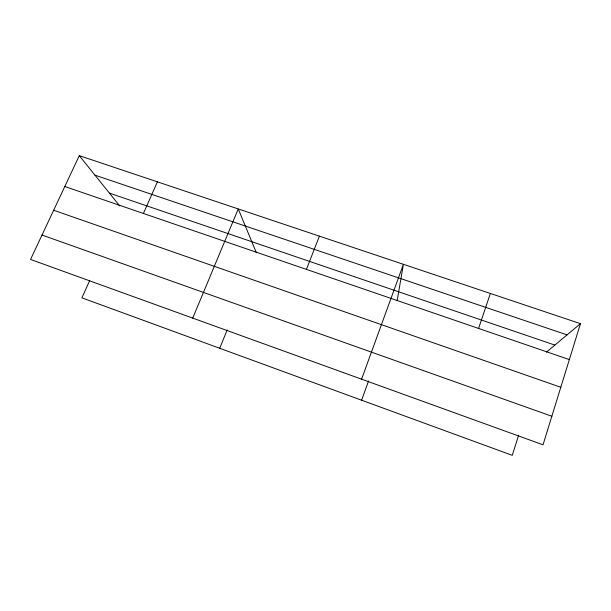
<?xml version="1.0" encoding="UTF-8"?>
<svg xmlns="http://www.w3.org/2000/svg" width="611" height="611" viewBox="0 0 611 611"><rect width="100%" height="100%" fill="white"/><g stroke="black" fill="none" stroke-linecap="round" stroke-linejoin="round"><path stroke-width="0.92" d="M397.165 300.559L403.397 264.311L361.59 379.179M580.45 323.662L543.026 444.8L30.55 259.454L79.293 155.652L580.45 323.662L546.455 352.15M518.678 435.063L512.262 455.348L81.912 297.84L89.741 280.449M478.581 328.443L490.358 293.463M361.605 400.205L368.578 380.943M306.424 269.39L319.408 236.151M219.716 348.278L227.147 329.971M192.725 318.102L238.244 208.939L256.399 252.778M143.394 213.46L157.417 181.841M94.98 175.166L567.054 334.881M109.415 193.122L554.872 345.093M64.804 186.508L569.353 359.581M53.661 210.245L560.799 387.275M42.014 235.044L551.848 416.244M79.293 155.652L119.718 205.938"/></g></svg>
